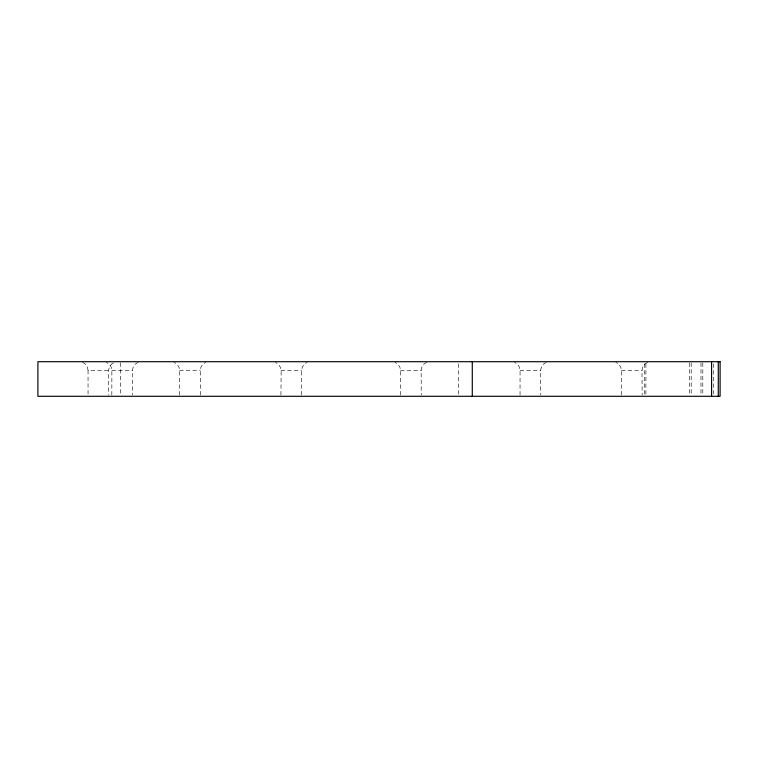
<?xml version="1.0" encoding="UTF-8"?>
<svg xmlns="http://www.w3.org/2000/svg" width="758" height="758" viewBox="0 0 758 758"><rect width="100%" height="100%" fill="white"/><g stroke="black" fill="none" stroke-linecap="round" stroke-linejoin="round"><path stroke-width="0.57" stroke-dasharray="3.79 2.84" d="M520.045 395.117L520.054 370.349L519.438 367.175L517.515 364.238L514.578 362.315M621.408 395.117L621.427 370.349L620.802 367.175L618.869 364.238L615.941 362.315M111.833 395.117L111.871 370.349L111.227 367.175L109.304 364.238L106.366 362.315M400.489 395.117L400.556 370.349L399.873 367.175L397.95 364.238L395.022 362.315M179.57 395.117L179.731 370.349L178.954 367.175L177.031 364.238L174.094 362.315M280.934 395.117L281.152 370.349L280.308 367.175L278.385 364.238L275.457 362.315M301.665 395.117L301.665 370.349L302.281 367.175L304.204 364.238L307.132 362.315M200.311 395.117L200.292 370.349L200.917 367.175L202.841 364.238L205.778 362.315M113.283 362.959L111.331 364.238L109.408 367.175L108.498 370.349L108.782 395.117M138.051 362.315L135.113 364.238L133.19 367.175L132.461 370.349L132.574 395.117M426.697 362.315L423.769 364.238L421.836 367.175L421.154 370.349L421.23 395.117M546.262 362.315L543.325 364.238L541.401 367.175L540.568 370.349L540.786 395.117M647.616 362.315L644.688 364.238L642.765 367.175L641.988 370.349L642.149 395.117M82.584 362.315L85.521 364.238L87.445 367.175L88.051 370.349L108.801 370.349M111.843 370.349L132.574 370.349M179.561 370.349L200.311 370.349M280.924 370.349L301.665 370.349M400.48 370.349L421.23 370.349M520.054 370.349L540.786 370.349M621.408 370.349L642.159 370.349M713.581 363.868L713.581 394.132M702.808 362.864L702.808 395.136M700.989 362.864L700.989 395.136M691.192 362.864L691.192 395.136M689.354 362.864L689.354 395.136M645.911 363.868L645.911 394.132M644.272 363.868L644.272 394.132M458.694 363.868L458.694 394.132M120.408 362.864L120.408 395.136M88.051 370.349L88.051 395.117"/><path stroke-width="1.14" d="M718.281 396.292L718.281 361.708M711.582 361.708L711.582 396.292M472.281 361.708L472.281 396.292M720.1 361.708L720.1 396.292L37.9 396.292L37.9 361.708L720.1 361.708"/></g></svg>
